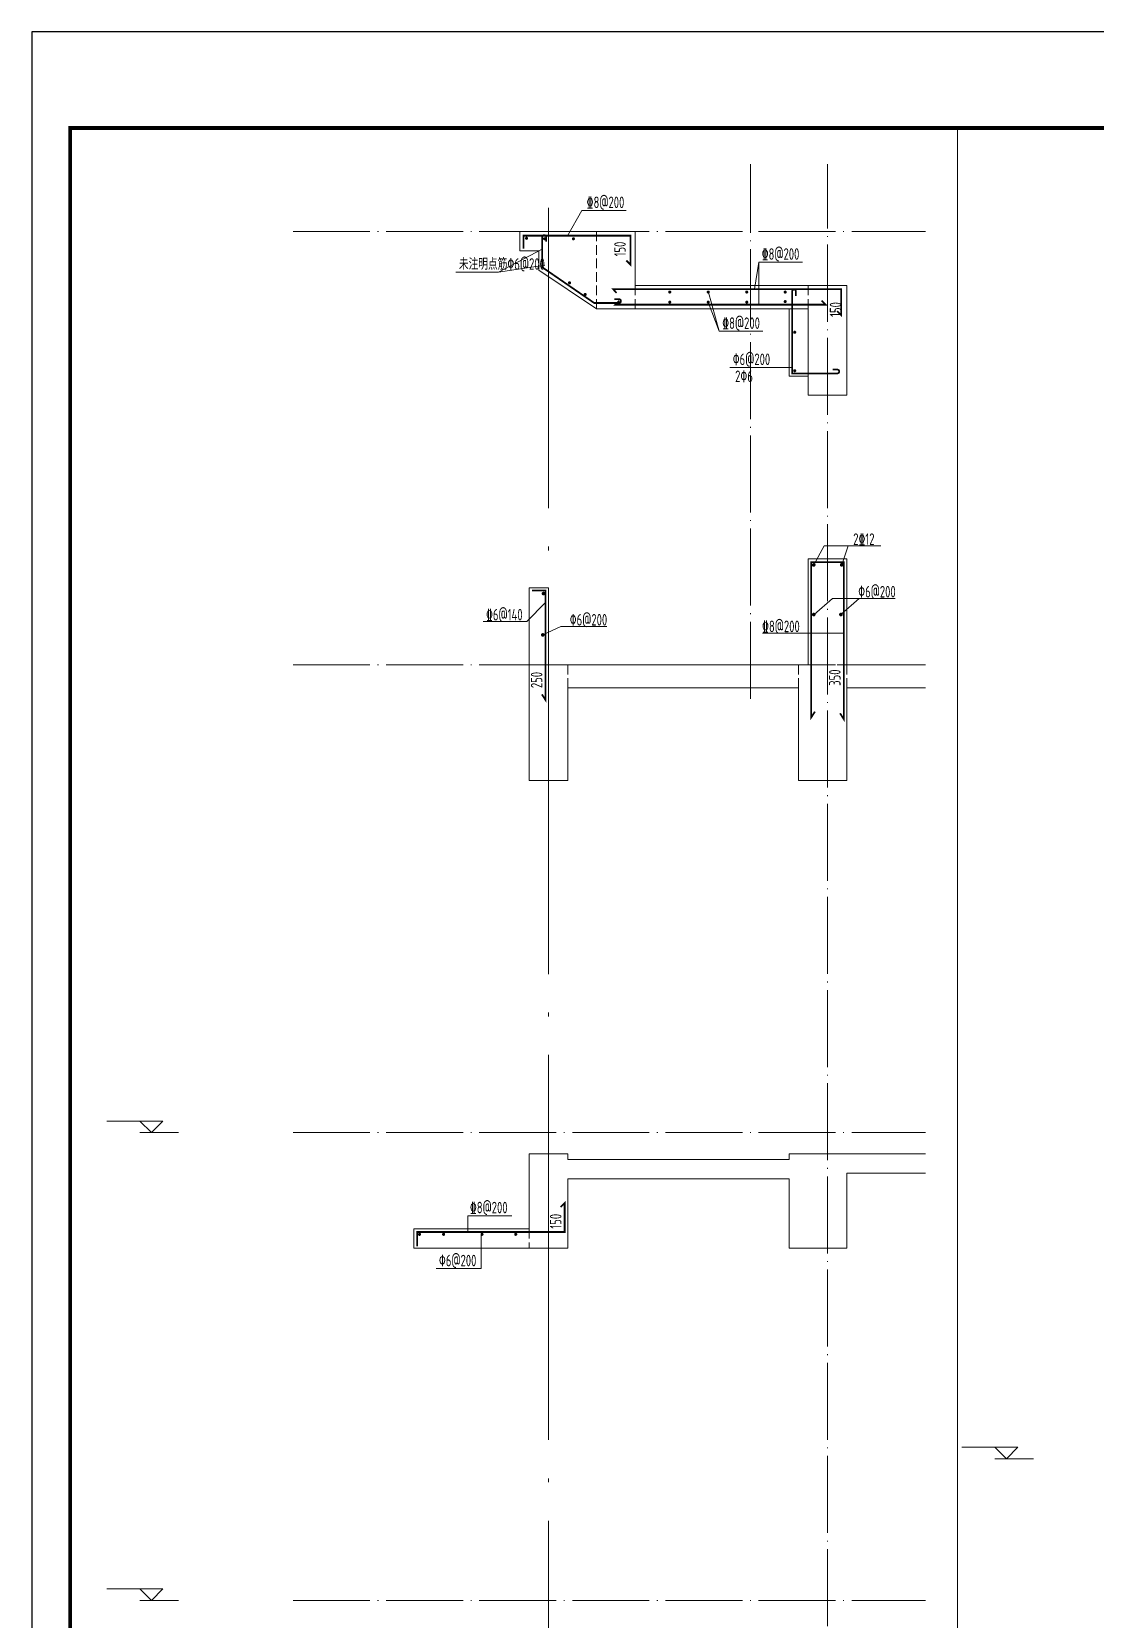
# Model space of a CAD drawing. Extents: x 5874492 to 7194610, y -939842 to -279257.
# Drawn here: x 6055361 to 6060890, y -708348 to -700102 of the extents above; entities that cross this region are included whole.
import ezdxf
from ezdxf.enums import TextEntityAlignment as Align

# ---------------------------------------------------------------- set-up
doc = ezdxf.new("R2010")
doc.units = 0
doc.header["$LTSCALE"] = 1000
doc.linetypes.add('DASH', pattern=[0.35, 0.25, -0.1])
doc.linetypes.add('DOTE', pattern=[2.42, 2, -0.2, 0.02, -0.2])
for name, color, linetype, lineweight in [('S-墙柱-REIN', 1, 'Continuous', 20), ('S-大样-HATCH', 251, 'Continuous', 20), ('S-大样-REIN', 1, 'Continuous', 20), ('S-大样-实线', 2, 'Continuous', 20), ('S-大样-标高', 3, 'Continuous', 20), ('S-大样-虚线', 4, 'DASH', 20), ('S-板-BEAM', 4, 'DASH', 20), ('S-轴网-轴线', 1, 'DOTE', 9), ('S-通用-TEXT', 7, 'Continuous', 20)]:
    doc.layers.add(name, color=color, linetype=linetype, lineweight=lineweight)
doc.layers.add('Y-云图图框', color=7, linetype='Continuous')
doc.styles.add('_YT_Name', font='', dxfattribs={"width": 0.8})
doc.styles.add('_YT_Sign_Text', font='ros.shx', dxfattribs={"width": 0.8, "bigfont": 'hztxt.shx'})
doc.styles.get("Standard").update_dxf_attribs({"font": 'gbenor.shx', "bigfont": 'gbcbig.shx'})
doc.styles.add('TSSD_Rein', font='tssdeng.shx', dxfattribs={"width": 0.7, "bigfont": 'hztxt.shx'})
doc.styles.get('_YT_Name').set_extended_font_data('SimHei')

# ---------------------------------------------------------------- blocks, each defined once
blk = doc.blocks.new('ECMCTK_A1_竖_单行图名--0')
at = {"color": 4}
blk.add_lwpolyline([(0, 0), (594, 0), (594, 841), (0, 841)], close=True, dxfattribs=at)
at = {"const_width": 1}
blk.add_lwpolyline([(10, 10), (584, 10), (584, 816), (10, 816)], close=True, dxfattribs=at)
at = {"color": 80, "flags": 3}
for tag, height, p in [('YTHQINS', 3, (593.31, 817.5)), ('ECMCKEY', 3, (440.09, 590.57)), ('YTTQINS', 3.75, (595.35, 11.88)), ('YTFRAME', 3, (375.97, 4.92)), ('YTBARCODE_T1', 3, (493.74, 4.57))]:
    blk.add_attdef(tag, text='', height=height, dxfattribs=at).set_placement(p, align=Align.MIDDLE_CENTER)
for tag, height, style, width, p in [('设计单位', 6, '_YT_Name', 0.8, (376.75, 38.6)), ('证书编号', 4, '_YT_Sign_Text', 0.8, (461.87, 43.81)), ('审查批准号', 4, '_YT_Sign_Text', 0.8, (514.06, 43.81)), ('工程号', 4, '_YT_Sign_Text', 0.5, (557.08, 44.12)), ('建设单位', 4, '_YT_Sign_Text', 0.8, (487.96, 36.11)), ('阶段', 4, '_YT_Sign_Text', 0.8, (557.08, 35.81)), ('项目号', 4, '_YT_Sign_Text', 0.5, (575.08, 33.72)), ('项目名称', 4, '_YT_Sign_Text', 0.8, (487.96, 28.11)), ('专业', 4, '_YT_Sign_Text', 0.8, (557.08, 27.31)), ('图纸编号', 4, '_YT_Sign_Text', 0.5, (556.93, 19.36)), ('图纸名称', 4.5, '_YT_Name', 0.8, (488.39, 15.06)), ('版本号', 4, '_YT_Sign_Text', 0.8, (575.08, 13)), ('出图比例', 4.2, '_YT_Sign_Text', 0.8, (434.82, 11.78)), ('日期', 4, '_YT_Sign_Text', 0.5, (556.88, 12.13))]:
    blk.add_attdef(tag, text='', height=height, dxfattribs=dict(style=style, width=width)).set_placement(p, align=Align.CENTER)
at = {"style": '_YT_Sign_Text', "width": 0.8, "flags": 3}
for tag, p, height in [('{审定人}', (358.87, 26.45), 6.24), ('{校对人}', (411.35, 26.53), 6.24), ('[审定人]', (343.95, 27.81), 4.1), ('[校对人]', (395.23, 27.82), 4.1), ('{审核人}', (359.98, 18.44), 6.24), ('{设计人}', (411.48, 18.54), 6.24), ('[审核人]', (344.01, 19.76), 4.1), ('[设计人]', (395.47, 20.21), 4.1), ('[项目负责人]', (343.78, 12.01), 4.1), ('{项目负责人}', (361.28, 10.72), 6.24), ('{专业负责人}', (411.58, 10.36), 6.24), ('[专业负责人]', (395.74, 11.77), 4.1)]:
    blk.add_attdef(tag, p, '', height=height, dxfattribs=at)
at = {"color": 80, "flags": 3}
for tag, p in [('YTBZSIT', (10, 10)), ('EXT_TK_LEFT', (10, 10)), ('YTQRCODE', (304.56, 12.07))]:
    blk.add_attdef(tag, p, '', height=3, dxfattribs=at)
blk = doc.blocks.new('20191015.22152046')
at = {"layer": 'S-墙柱-REIN', "ltscale": 0.2, "const_width": 9}
blk.add_lwpolyline([(253.6, 570), (324.8, 570), (324.8, 0), (305.4, 30.4)], dxfattribs=at)
at = {"layer": 'S-大样-REIN', "const_width": 9.5}
for points in [[(309, 553.6, 1), (318.5, 553.6, 1)], [(305.1, 339, 1), (314.6, 339, 1)]]:
    blk.add_lwpolyline(points, format="xyb", close=True, dxfattribs=at)
at = {"layer": 'S-大样-虚线', "ltscale": 0.2}
for points in [[(340, 183.7), (240, 183.7)], [(440, 63.7), (440, 183.7)]]:
    blk.add_lwpolyline(points, dxfattribs=at)
at = {"layer": 'S-通用-TEXT'}
for p, q in [((227.1, 408.3), (324.8, 506.5)), ((0, 408.3), (227.1, 408.3))]:
    blk.add_line(p, q, dxfattribs=at)
blk.add_lwpolyline([(309.8, 339), (404.5, 382.2), (642.9, 382.2)], dxfattribs=at)
at = {"layer": 'S-通用-TEXT', "style": 'TSSD_Rein', "width": 0.7}
for s, p in [('\x846@140', (15, 414.2, 0)), ('\x826@200', (450.1, 387.6, 0))]:
    blk.add_text(s, height=60, dxfattribs=at).set_placement(p)
blk.add_text('250', height=60, rotation=90, dxfattribs=at).set_placement((308, 62.8))
blk = doc.blocks.new('20180119.17033550')
at = {"layer": 'S-墙柱-REIN', "const_width": 9, "elevation": 0}
blk.add_lwpolyline([(50, 116.5), (50, 190.4), (816.9, 190.5), (816.9, 340.4), (795.7, 319.2)], dxfattribs=at)
at = {"layer": 'S-墙柱-REIN', "const_width": 8, "elevation": 0}
for points in [[(66.5, 178.2, 1), (58.5, 178.2, 1)], [(191.5, 178.2, 1), (183.5, 178.2, 1)], [(391.5, 178.2, 1), (383.5, 178.2, 1)], [(566.7, 178.2, 1), (558.7, 178.2, 1)]]:
    blk.add_lwpolyline(points, format="xyb", close=True, dxfattribs=at)
at = {"layer": 'S-板-BEAM', "ltscale": 0.2}
blk.add_line((633.2, 206.5), (633.2, 106.5), dxfattribs=at)
at = {"layer": 'S-通用-TEXT', "elevation": 0}
for points in [[(541.7, 275.2), (314.5, 275.2), (314.5, 190.4)], [(149.4, 0), (382.2, 0), (382.2, 178.2)]]:
    blk.add_lwpolyline(points, dxfattribs=at)
at = {"layer": 'S-通用-TEXT', "style": 'TSSD_Rein', "width": 0.7}
for s, p in [('\x848@200', (324.2, 287.3, 0)), ('\x826@200', (163.3, 12.1, 0))]:
    blk.add_text(s, height=60, dxfattribs=at).set_placement(p)
blk.add_text('150', height=60, rotation=90, dxfattribs=at).set_placement((800.4, 208, 0))
blk = doc.blocks.new('20191015.20330114')
at = {"layer": 'S-墙柱-REIN', "const_width": 9}
for points in [[(885.6, 367.6), (906.8, 346.4), (906.8, 496.4), (351.3, 496.4), (351.3, 429.8)], [(1981.5, 104.7), (2002.7, 83.5), (2002.7, 218.3), (817.2, 218.3), (834.5, 199)], [(849.7, 159.4), (828.5, 138.2), (1921.9, 138.2), (1900.7, 159.4)]]:
    blk.add_lwpolyline(points, dxfattribs=at)
for points in [[(468.4, 465.3), (468.4, 489.3, 1), (448.4, 489.3), (448.4, 332.4), (718.8, 146.6), (847.5, 146.6, 1), (847.5, 166.6), (823.5, 166.6)], [(1767.1, 182.7), (1767.1, 206.7, 1), (1747.1, 206.7), (1747.1, -219.1), (1982, -219.1, 1), (1982, -199.1), (1958, -199.1)]]:
    blk.add_lwpolyline(points, format="xyb", dxfattribs=at)
at = {"layer": 'S-墙柱-REIN', "const_width": 8}
for points in [[(370.6, 482.7, 1), (362.6, 482.7, 1)], [(464.3, 480.3, 1), (456.3, 480.3, 1)], [(614.3, 480.3, 1), (606.3, 480.3, 1)], [(594.3, 251.7, 1), (586.3, 251.7, 1)], [(675.7, 191, 1), (667.7, 191, 1)], [(1115.2, 203.7, 1), (1107.2, 203.7, 1)], [(1315.2, 203.7, 1), (1307.2, 203.7, 1)], [(1515.2, 203.7, 1), (1507.2, 203.7, 1)], [(1715.2, 203.7, 1), (1707.2, 203.7, 1)], [(1715.2, 203.7, 1), (1707.2, 203.7, 1)], [(1115.2, 151.2, 1), (1107.2, 151.2, 1)], [(1315.2, 151.2, 1), (1307.2, 151.2, 1)], [(1515.2, 151.2, 1), (1507.2, 151.2, 1)], [(1715.2, 154.2, 1), (1707.2, 154.2, 1)], [(1715.2, 154.2, 1), (1707.2, 154.2, 1)], [(1764.6, -5.2, 1), (1756.6, -5.2, 1)], [(1764.6, -205.2, 1), (1756.6, -205.2, 1)]]:
    blk.add_lwpolyline(points, format="xyb", close=True, dxfattribs=at)
at = {"layer": 'S-大样-实线', "ltscale": 0.5}
for p, q in [((1731.2, -232.7), (1731.2, 117.3)), ((1831.2, -232.7), (1731.2, -232.7))]:
    blk.add_line(p, q, dxfattribs=at)
blk.add_lwpolyline([(2031.2, 237.3), (931.2, 237.3), (931.2, 517.3), (331.2, 517.3), (331.2, 417.3), (431.2, 417.3), (431.2, 317.3), (731.2, 117.3), (1831.2, 117.3)], dxfattribs=at)
at = {"layer": 'S-板-BEAM', "ltscale": 0.2}
for points in [[(731.2, 517.3), (731.2, 117.3)], [(931.2, 237.3), (931.2, 117.3)], [(1831.2, 237.3), (1831.2, 117.3)]]:
    blk.add_lwpolyline(points, dxfattribs=at)
at = {"layer": 'S-通用-TEXT'}
for p, q in [((1573.8, 359.1), (1551.8, 218.3)), ((1573.8, 359.1), (1800.8, 359.1)), ((1368.8, 0), (1311.2, 207.7)), ((1368.8, 0), (1595.8, 0)), ((1423.4, -187.7), (1747.1, -187.7))]:
    blk.add_line(p, q, dxfattribs=at)
for points in [[(653.6, 627.6), (579.4, 496.4)], [(653.6, 627.6), (884.8, 627.6)], [(0, 307.2), (221, 307.2), (448.4, 426.1)], [(221, 307.2), (461.7, 343.5)], [(1573.8, 359.1), (1573.8, 138.2)], [(1311.2, 151.2), (1368.8, 0)]]:
    blk.add_lwpolyline(points, dxfattribs=at)
at = {"layer": 'S-通用-TEXT', "style": 'TSSD_Rein', "width": 0.7}
for s, p in [('\x848@200', (679, 639.7)), ('\x848@200', (1588.8, 371.2)), ('未注明点筋\x826@200', (15.2, 319.3)), ('\x848@200', (1383.8, 12.1)), ('\x826@200', (1438.4, -175.7)), ('2\x826', (1451.2, -263.7))]:
    blk.add_text(s, height=60, dxfattribs=at).set_placement(p)
for p in [(882.3, 388.7), (2003, 74.7)]:
    blk.add_text('150', height=60, rotation=90, dxfattribs=at).set_placement(p)

msp = doc.modelspace()

# ---------------------------------------------------------------- linework, layer by layer
at = {"layer": 'S-墙柱-REIN', "ltscale": 0.2, "const_width": 9}
for points in [[(6059583.4, -702857.6), (6059412.9, -702857.6), (6059412.9, -703664.4), (6059432.4, -703634)], [(6059458.2, -702857.6), (6059582.5, -702857.6), (6059582.5, -703673.2), (6059563.1, -703642.8)]]:
    msp.add_lwpolyline(points, dxfattribs=at)
at = {"layer": 'S-大样-HATCH', "ltscale": 0.5}
msp.add_line((6060173.3, -700602), (6060173.3, -716722.4), dxfattribs=at)
at = {"layer": 'S-大样-REIN', "const_width": 9.5}
for points in [[(6059421.5, -702872.1, 1), (6059431, -702872.1, 1)], [(6059566.7, -702871.5, 1), (6059576.2, -702871.5, 1)], [(6059421.6, -703129.6, 1), (6059431.1, -703129.6, 1)], [(6059562.8, -703129.6, 1), (6059572.3, -703129.6, 1)]]:
    msp.add_lwpolyline(points, format="xyb", close=True, dxfattribs=at)
at = {"layer": 'S-大样-实线', "ltscale": 0.5}
for p, q in [((6059597.7, -701990.8), (6059597.7, -701420.8)), ((6059397.7, -701540.8), (6059397.7, -701990.8)), ((6059397.7, -701990.8), (6059597.7, -701990.8)), ((6059597.7, -703390.8), (6059597.7, -702884.4)), ((6057947.7, -702990.8), (6058047.7, -702990.8)), ((6057947.7, -703990.8), (6057947.7, -702990.8)), ((6058047.7, -703390.8), (6058047.7, -702990.8)), ((6058047.7, -703390.8), (6059397.7, -703390.8)), ((6059597.7, -703390.8), (6060007.6, -703390.8)), ((6058147.7, -703510.8), (6059347.7, -703510.8)), ((6058147.7, -703990.8), (6058147.7, -703510.8)), ((6059597.7, -703510.8), (6060007.6, -703510.8)), ((6057947.7, -703990.8), (6058147.7, -703990.8)), ((6057947.7, -706320.8), (6057947.7, -705930.8)), ((6057947.7, -705930.8), (6058147.7, -705930.8)), ((6058147.7, -705960.8), (6058147.7, -705930.8)), ((6059297.7, -705930.8), (6059297.7, -705960.8)), ((6059297.7, -705930.8), (6060007.6, -705930.8)), ((6058147.7, -705960.8), (6059297.7, -705960.8)), ((6059597.7, -706030.8), (6060007.6, -706030.8)), ((6058147.7, -706420.8), (6058147.7, -706060.8)), ((6058147.7, -706060.8), (6059297.7, -706060.8)), ((6057347.7, -706320.8), (6057947.7, -706320.8)), ((6057347.7, -706420.8), (6057347.7, -706320.8)), ((6057347.7, -706420.8), (6058147.7, -706420.8))]:
    msp.add_line(p, q, dxfattribs=at)
at = {"layer": 'S-大样-实线'}
msp.add_lwpolyline([(6059397.7, -703390.8), (6059397.7, -702890.8), (6059397.7, -702840.8), (6059447.7, -702840.8), (6059597.7, -702840.8), (6059597.7, -703390.8)], dxfattribs=at)
at = {"layer": 'S-大样-实线', "ltscale": 0.5}
for points in [[(6059397.7, -702890.8), (6059397.7, -703390.8)], [(6059347.7, -703510.8), (6059347.7, -703990.8), (6059597.7, -703990.8), (6059597.7, -703510.8)], [(6059297.7, -706060.8), (6059297.7, -706420.8), (6059597.7, -706420.8), (6059597.7, -706030.8)]]:
    msp.add_lwpolyline(points, dxfattribs=at)
at = {"layer": 'S-大样-标高'}
for p, q in [((6056043.4, -705760.8), (6055751.1, -705760.8)), ((6055983.4, -705820.8), (6055923.4, -705760.8)), ((6055983.4, -705820.8), (6056043.4, -705760.8)), ((6056123.4, -705820.8), (6055923.4, -705820.8)), ((6060487.7, -707454.7), (6060195.5, -707454.7)), ((6060427.7, -707514.7), (6060367.7, -707454.7)), ((6060567.7, -707514.7), (6060367.7, -707514.7)), ((6060427.7, -707514.7), (6060487.7, -707454.7)), ((6056043.4, -708190.8), (6055751.1, -708190.8)), ((6055983.4, -708250.8), (6055923.4, -708190.8)), ((6056123.4, -708250.8), (6055923.4, -708250.8)), ((6055983.4, -708250.8), (6056043.4, -708190.8))]:
    msp.add_line(p, q, dxfattribs=at)
at = {"layer": 'S-大样-虚线', "ltscale": 0.2}
for points in [[(6059347.7, -703510.8), (6059347.7, -703390.8)], [(6059597.7, -703510.8), (6059597.7, -703390.8), (6059397.7, -703390.8)], [(6059597.7, -703510.8), (6059597.7, -703390.8)]]:
    msp.add_lwpolyline(points, dxfattribs=at)
at = {"layer": 'S-轴网-轴线', "ltscale": 0.2}
for p, q in [((6059097.7, -703567), (6059097.7, -700790.1)), ((6059497.7, -714676.3), (6059497.7, -700790.1)), ((6056719.4, -701140.8), (6060007.6, -701140.8)), ((6058343.2, -701540.8), (6058297.7, -701540.8)), ((6056719.4, -703390.8), (6060007.6, -703390.8)), ((6056719.4, -705820.8), (6060007.6, -705820.8)), ((6056719.4, -708250.8), (6060007.6, -708250.8))]:
    msp.add_line(p, q, dxfattribs=at)
at = {"layer": 'S-轴网-轴线'}
msp.add_lwpolyline([(6058047.7, -714676.8), (6058047.7, -701017.5)], dxfattribs=at)
at = {"layer": 'S-通用-TEXT'}
for p, q in [((6059426.3, -702872.1), (6059480.3, -702773.3)), ((6059480.3, -702773.3), (6059775.1, -702773.3)), ((6059571.5, -702871.5), (6059605.7, -702773.3)), ((6059428.3, -703129.6), (6059523, -703046.5)), ((6059523, -703046.5), (6059850.1, -703046.5)), ((6059567.6, -703129.6), (6059662.3, -703046.5)), ((6059159.6, -703227), (6059582.5, -703227))]:
    msp.add_line(p, q, dxfattribs=at)

# ---------------------------------------------------------------- block references
at = {"layer": 'S-墙柱-REIN'}
for name, p in [('20191015.20330114', (6057566.6, -701658.1)), ('20180119.17033550', (6057314.5, -706527.3))]:
    msp.add_blockref(name, p, dxfattribs=at)
at = {"layer": 'S-墙柱-REIN', "ltscale": 0.2}
msp.add_blockref('20191015.22152046', (6057707.7, -703574.4), dxfattribs=at)
at = {"layer": 'Y-云图图框', "xscale": 20, "yscale": 20, "zscale": 20}
msp.add_blockref('ECMCTK_A1_竖_单行图名--0', (6055361.3, -716922.4), dxfattribs=at)

# ---------------------------------------------------------------- texts
at = {"layer": 'S-通用-TEXT', "style": 'TSSD_Rein', "width": 0.7}
for s, p in [('2\x8412', (6059631.4, -702767.9, 0)), ('\x826@200', (6059657.3, -703041.1, 0)), ('\x848@200', (6059157.4, -703221.2, 0))]:
    msp.add_text(s, height=60, dxfattribs=at).set_placement(p)
msp.add_text('350', height=60, rotation=90, dxfattribs=at).set_placement((6059565.8, -703499.7))

doc.saveas('drawing.dxf')
